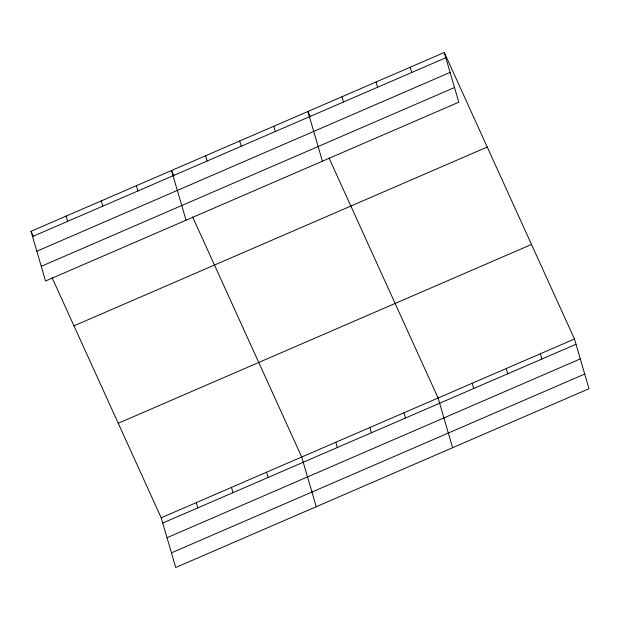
<?xml version="1.0" encoding="UTF-8"?>
<svg xmlns="http://www.w3.org/2000/svg" width="620" height="620" viewBox="0 0 620 620"><rect width="100%" height="100%" fill="white"/><g stroke="black" fill="none" stroke-linecap="round" stroke-linejoin="round"><path stroke-width="0.93" d="M444.269 52.498L458.8 102.199L45.531 281L31 231.299L444.269 52.498L574.469 339.001L589 388.701L175.731 567.501L161.2 517.801L52.088 277.698M32.535 236.546L445.803 57.745M36.828 251.216L450.089 72.416M41.245 266.329L454.507 87.528M73.966 325.841L487.235 147.041M118.234 423.259L531.503 244.458M161.2 517.801L574.469 339.001M162.734 523.055L576.003 344.255M167.028 537.718L580.289 358.918M171.446 552.839L584.714 374.038M310.271 116.754L307.884 111.499L322.423 161.2M328.972 157.899L438.092 398.009L452.623 447.71M173.894 175.755L171.508 170.508L186.047 220.208M192.595 216.899L301.708 457.01L316.247 506.711M31 231.299L33.387 236.546M540.369 353.757L541.903 359.003M506.276 368.505L507.811 373.752M410.169 67.247L411.703 72.494M472.184 383.253L473.719 388.507M376.077 81.995L377.611 87.249M341.984 96.751L343.519 101.998M403.992 412.757L405.526 418.004M369.9 427.506L371.434 432.76M273.792 126.248L275.327 131.502M335.808 442.262L337.342 447.508M239.7 141.004L241.234 146.25M205.608 155.752L207.142 161.006M266.585 472.207L268.119 477.462M231.454 487.405L232.988 492.66M136.385 185.706L137.919 190.952M196.331 502.603L197.865 507.857M101.254 200.903L102.788 206.15M66.131 216.101L67.665 221.348"/></g></svg>
